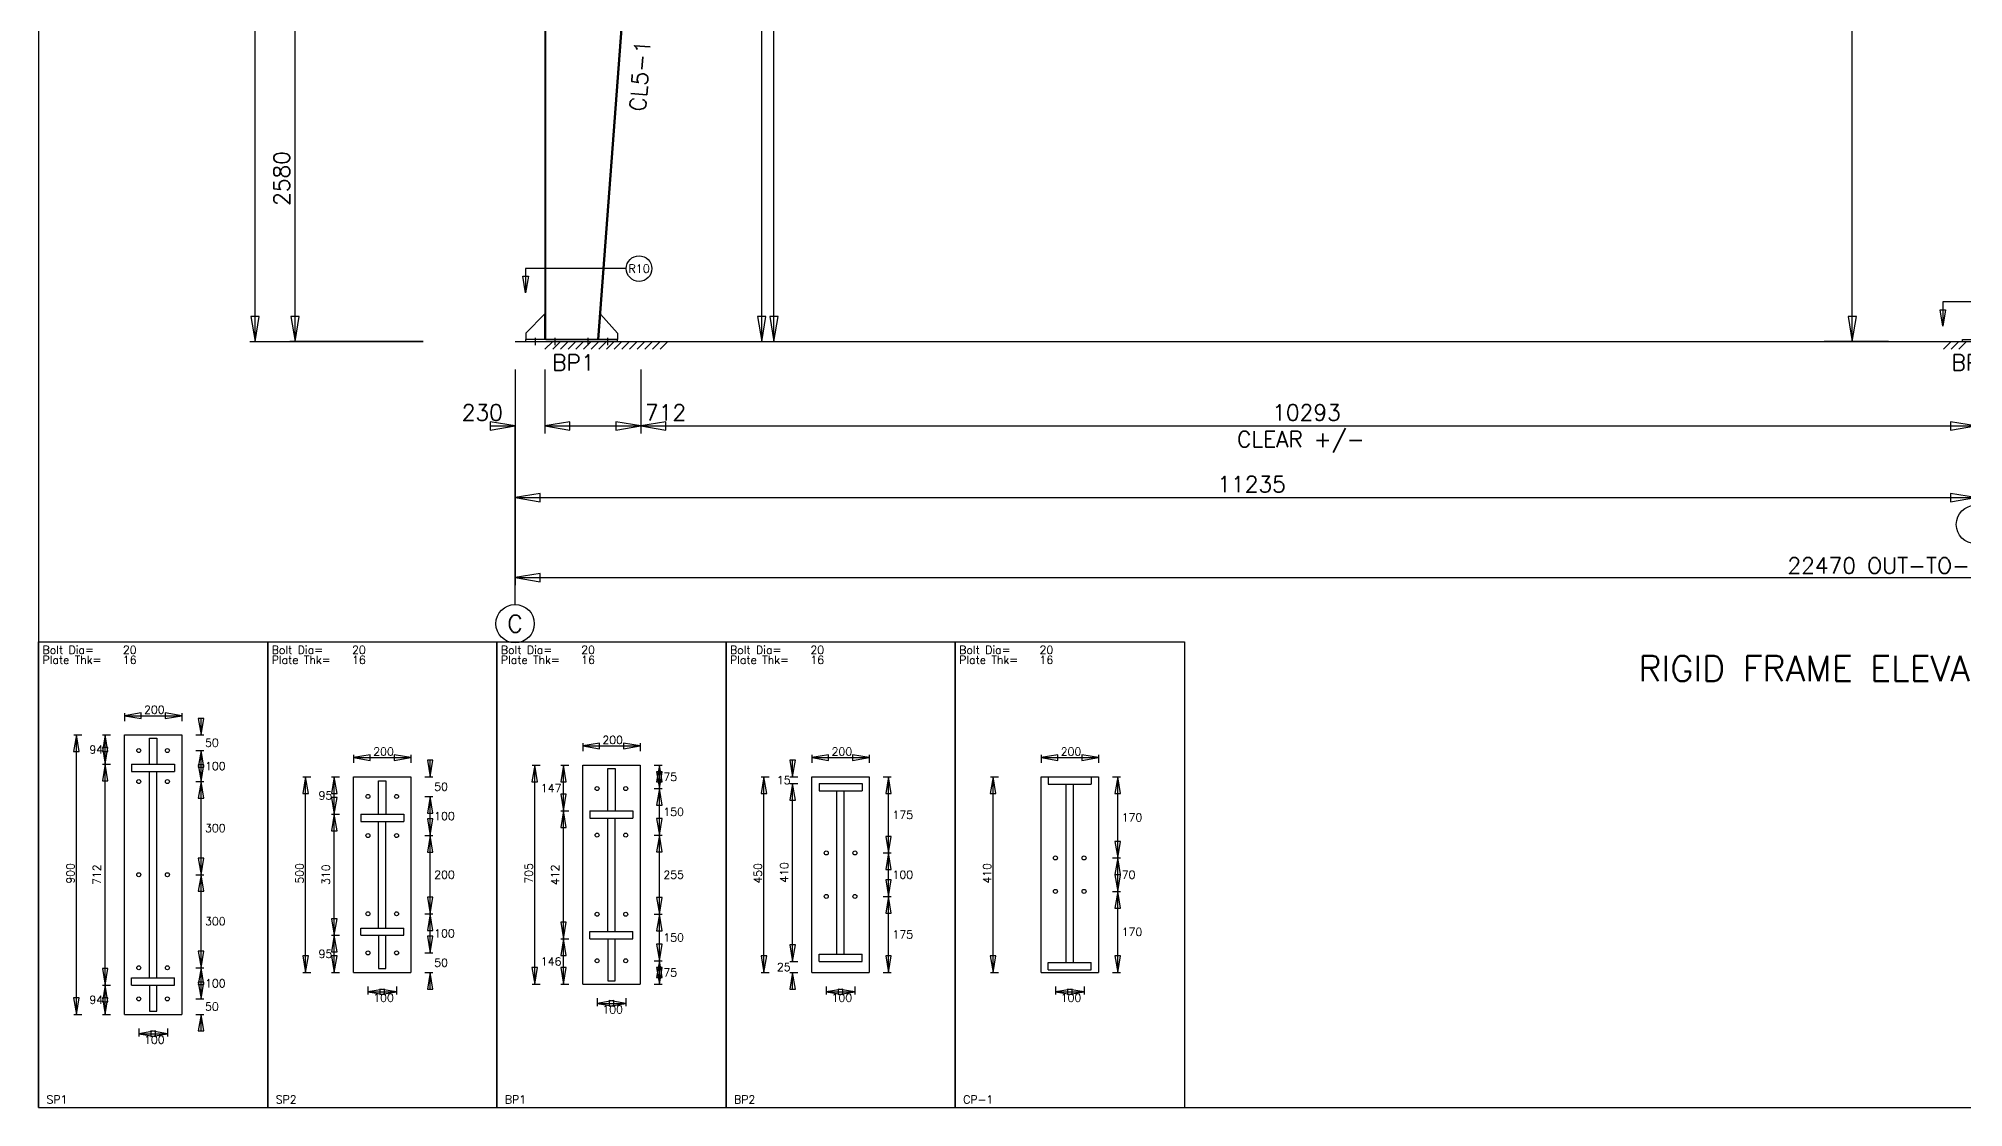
# Model space of a CAD drawing. Extents: x 0 to 29618, y 0 to 20944.
# Drawn here: x 0 to 14809, y 0 to 8225 of the extents above; entities that cross this region are included whole.
import ezdxf
from ezdxf.enums import TextEntityAlignment as Align

# ---------------------------------------------------------------- set-up
doc = ezdxf.new("R2010")
doc.units = 0
doc.linetypes.add('CONTIN', pattern=[0])
doc.layers.get('0').update_dxf_attribs({"linetype": 'CONTIN'})
for name, color, linetype in [('1', 7, 'CONTIN'), ('11', 7, 'CONTIN'), ('12', 6, 'CONTIN'), ('13', 1, 'CONTIN'), ('15', 7, 'CONTIN'), ('2', 6, 'CONTIN'), ('22', 7, 'CONTIN'), ('3', 7, 'CONTIN'), ('7', 7, 'CONTIN')]:
    doc.layers.add(name, color=color, linetype=linetype)
doc.styles.add('SIMPLEX', font='SIMPLEX')

# ---------------------------------------------------------------- blocks, each defined once
blk = doc.blocks.new('ARROWF')
for p, q in [((0, 0), (-192, 32)), ((-192, 32), (-192, -32)), ((-192, -32), (0, 0))]:
    blk.add_line(p, q)
blk = doc.blocks.new('EPBLK1')
for p, q in [((0, 0), (0, 1791.2063)), ((0, 1791.2063), (881.499207, 1791.2063)), ((881.499207, 1791.2063), (881.499207, 0)), ((330.562195, 358.241272), (330.562195, 1432.96509)), ((330.562195, 1432.96509), (550.937012, 1432.96509)), ((426.755768, 1320.71606), (426.755768, 1420.83264)), ((426.755768, 1420.83264), (454.743439, 1420.83264)), ((454.743439, 1420.83264), (454.743439, 1320.71606)), ((550.937012, 1432.96509), (550.937012, 358.241272)), ((358.109009, 1320.71606), (523.390137, 1320.71606)), ((358.109009, 1320.71606), (358.109009, 1292.72839)), ((358.109009, 1292.72839), (523.390137, 1292.72839)), ((426.755768, 498.477814), (426.755768, 1292.72839)), ((454.743439, 498.477814), (454.743439, 1292.72839)), ((523.390137, 1320.71606), (523.390137, 1292.72839)), ((358.109009, 498.477814), (523.390137, 498.477814)), ((358.109009, 470.490204), (358.109009, 498.477814)), ((358.109009, 470.490204), (523.390137, 470.490204)), ((426.755768, 470.490173), (426.755768, 370.373718)), ((454.743439, 370.373718), (454.743439, 470.490173)), ((523.390137, 470.490204), (523.390137, 498.477814)), ((426.755768, 370.373718), (454.743439, 370.373718)), ((330.562195, 358.241272), (550.937012, 358.241272)), ((0, 0), (881.499207, 0))]:
    blk.add_line(p, q)
for centre in [(385.655884, 1373.2583), (495.843262, 1373.2583), (385.655884, 1253.84436), (495.843262, 1253.84436), (385.655884, 895.603149), (495.843262, 895.603149), (385.655884, 537.361877), (495.843262, 537.361877), (385.655884, 417.94809), (495.843262, 417.94809)]:
    blk.add_circle(centre, 7.69659)
at = {"layer": '2'}
for p, q in [((330.562195, 1517.48755), (330.562195, 1486.70117)), ((330.562195, 1507.22546), (550.937012, 1507.22546)), ((550.937012, 1517.48755), (550.937012, 1486.70117)), ((625.197449, 1432.96509), (625.197449, 1494.4762)), ((135.581909, 1432.96509), (166.368271, 1432.96509)), ((145.844025, 358.241272), (145.844025, 1432.96509)), ((246.039658, 1432.96509), (276.825989, 1432.96509)), ((256.301758, 1320.71606), (256.301758, 1432.96509)), ((604.673218, 1432.96509), (635.459534, 1432.96509)), ((604.673218, 1373.2583), (635.459534, 1373.2583)), ((604.673218, 1373.2583), (635.459534, 1373.2583)), ((625.197449, 1253.84436), (625.197449, 1373.2583)), ((625.197449, 1311.74707), (625.197449, 1373.2583)), ((246.039658, 1320.71606), (276.825989, 1320.71606)), ((246.039658, 1320.71606), (276.825989, 1320.71606)), ((256.301758, 470.490204), (256.301758, 1320.71606)), ((604.673218, 1253.84436), (635.459534, 1253.84436)), ((604.673218, 1253.84436), (635.459534, 1253.84436)), ((625.197449, 895.603149), (625.197449, 1253.84436)), ((604.673218, 895.603149), (635.459534, 895.603149)), ((604.673218, 895.603149), (635.459534, 895.603149)), ((625.197449, 537.361877), (625.197449, 895.603149)), ((604.673218, 537.361877), (635.459534, 537.361877)), ((604.673218, 537.361877), (635.459534, 537.361877)), ((625.197449, 417.94809), (625.197449, 537.361877)), ((246.039658, 470.490204), (276.825989, 470.490204)), ((246.039658, 470.490204), (276.825989, 470.490204)), ((256.301758, 358.241272), (256.301758, 470.490204)), ((625.197449, 417.94809), (625.197449, 479.459259)), ((604.673218, 417.94809), (635.459534, 417.94809)), ((604.673218, 417.94809), (635.459534, 417.94809)), ((135.581909, 358.241272), (166.368271, 358.241272)), ((246.039658, 358.241272), (276.825989, 358.241272)), ((385.655884, 304.505066), (385.655884, 273.71872)), ((495.843323, 304.505066), (495.843323, 273.71872)), ((604.673218, 358.241272), (635.459534, 358.241272)), ((625.197449, 296.730103), (625.197449, 358.241272)), ((385.655884, 283.980835), (495.843323, 283.980835))]:
    blk.add_line(p, q, dxfattribs=at)
at = {"layer": '2', "xscale": 0.333, "yscale": 0.333, "zscale": 0.333}
for p, rotation in [((330.562195, 1507.22546), 180), ((625.197449, 1432.96509), 270), ((145.844025, 1432.96509), 90), ((256.301758, 1432.96509), 89.9999847), ((256.301758, 1320.71606), 270), ((625.197449, 1373.2583), 89.9999847), ((625.197449, 1373.2583), 450), ((256.301758, 1320.71606), 89.9999847), ((625.197449, 1253.84436), 270), ((625.197449, 1253.84436), 89.9999847), ((625.197449, 895.603149), 89.9999847), ((625.197449, 895.603149), 270), ((625.197449, 537.361877), 270), ((256.301758, 470.490204), 270), ((625.197449, 537.361877), 89.9999847), ((256.301758, 470.490204), 89.9999847), ((625.197449, 417.94809), 270), ((625.197449, 417.94809), 270), ((145.844025, 358.241272), 270), ((256.301758, 358.241272), 270), ((625.197449, 358.241272), 450), ((385.655884, 283.980835), 180)]:
    blk.add_blockref('ARROWF', p, dxfattribs=dict(at, rotation=rotation))
for p in [(550.937012, 1507.22546), (495.843323, 283.980835)]:
    blk.add_blockref('ARROWF', p, dxfattribs=at)
at = {"layer": '11', "style": 'SIMPLEX'}
for s, p in [('Bolt Dia=', (15.393179, 1745.02673)), ('Plate Thk=', (15.393179, 1706.54382)), ('20', (324.526764, 1745.02673)), ('16', (324.526764, 1706.54382)), ('200', (406.114929, 1514.92188)), ('50', (640.590637, 1387.71851)), ('100', (640.590637, 1298.1582)), ('300', (640.590637, 1059.33057)), ('300', (640.590637, 701.089294)), ('100', (640.590637, 462.261749)), ('50', (640.590637, 372.701508)), ('100', (406.114929, 245.497894)), ('SP1', (30.786358, 15.393179))]:
    blk.add_text(s, height=30.7863579, dxfattribs=at).set_placement(p)
for p in [(248.605164, 1376.8407), (248.605164, 414.365753)]:
    blk.add_text('94', height=30.7863579, dxfattribs=at).set_placement(p, align=Align.MIDDLE_RIGHT)
blk.add_text('900', height=30.7863579, rotation=90, dxfattribs=at).set_placement((138.147446, 860.968567))
blk.add_text('712', height=30.7863579, rotation=90, dxfattribs=at).set_placement((248.605164, 895.603149), align=Align.BOTTOM_CENTER)
blk = doc.blocks.new('EPBLK2')
for p, q in [((0, 0), (0, 1791.2063)), ((0, 1791.2063), (881.499207, 1791.2063)), ((881.499207, 1791.2063), (881.499207, 0)), ((330.562195, 519.44989), (330.562195, 1271.75647)), ((330.562195, 1271.75647), (550.937012, 1271.75647)), ((550.937012, 1271.75647), (550.937012, 519.44989)), ((426.755768, 1128.81824), (426.755768, 1256.4696)), ((426.755768, 1256.4696), (454.743439, 1256.4696)), ((454.743439, 1256.4696), (454.743439, 1128.81824)), ((358.109009, 1128.81824), (523.390137, 1128.81824)), ((358.109009, 1128.81824), (358.109009, 1100.83057)), ((523.390137, 1128.81824), (523.390137, 1100.83057)), ((358.109009, 1100.83057), (523.390137, 1100.83057)), ((426.755768, 690.375732), (426.755768, 1100.83057)), ((454.743439, 690.375732), (454.743439, 1100.83057)), ((358.109009, 690.375732), (523.390137, 690.375732)), ((358.109009, 662.388123), (358.109009, 690.375732)), ((523.390137, 662.388123), (523.390137, 690.375732)), ((358.109009, 662.388123), (523.390137, 662.388123)), ((426.755768, 662.388123), (426.755768, 534.736755)), ((454.743439, 534.736755), (454.743439, 662.388123)), ((330.562195, 519.44989), (550.937012, 519.44989)), ((426.755768, 534.736755), (454.743439, 534.736755)), ((0, 0), (881.499207, 0))]:
    blk.add_line(p, q)
for centre in [(385.655884, 1196.52576), (495.843262, 1196.52576), (385.655884, 1046.06458), (495.843262, 1046.06458), (385.655884, 745.141846), (495.843262, 745.141846), (385.655884, 594.680542), (495.843262, 594.680542)]:
    blk.add_circle(centre, 7.69659)
at = {"layer": '2'}
for p, q in [((330.562195, 1356.27905), (330.562195, 1325.49268)), ((330.562195, 1346.01685), (550.937012, 1346.01685)), ((550.937012, 1356.27905), (550.937012, 1325.49268)), ((625.197449, 1271.75647), (625.197449, 1333.26758)), ((135.581909, 1271.75647), (166.368271, 1271.75647)), ((145.844025, 519.44989), (145.844025, 1271.75647)), ((246.039658, 1271.75647), (276.825989, 1271.75647)), ((256.301758, 1128.81824), (256.301758, 1271.75647)), ((604.673218, 1271.75647), (635.459534, 1271.75647)), ((604.673218, 1196.52576), (635.459534, 1196.52576)), ((604.673218, 1196.52576), (635.459534, 1196.52576)), ((625.197449, 1046.06458), (625.197449, 1196.52576)), ((625.197449, 1135.01465), (625.197449, 1196.52576)), ((246.039658, 1128.81824), (276.825989, 1128.81824)), ((246.039658, 1128.81824), (276.825989, 1128.81824)), ((256.301758, 662.388123), (256.301758, 1128.81824)), ((604.673218, 1046.06458), (635.459534, 1046.06458)), ((604.673218, 1046.06458), (635.459534, 1046.06458)), ((625.197449, 745.141846), (625.197449, 1046.06458)), ((604.673218, 745.141846), (635.459534, 745.141846)), ((604.673218, 745.141846), (635.459534, 745.141846)), ((625.197449, 594.680542), (625.197449, 745.141846)), ((246.039658, 662.388123), (276.825989, 662.388123)), ((246.039658, 662.388123), (276.825989, 662.388123)), ((256.301758, 519.44989), (256.301758, 662.388123)), ((604.673218, 594.680542), (635.459534, 594.680542)), ((604.673218, 594.680542), (635.459534, 594.680542)), ((625.197449, 594.680542), (625.197449, 656.19165)), ((135.581909, 519.44989), (166.368271, 519.44989)), ((246.039658, 519.44989), (276.825989, 519.44989)), ((604.673218, 519.44989), (635.459534, 519.44989)), ((625.197449, 457.938721), (625.197449, 519.44989)), ((385.655884, 465.713684), (385.655884, 434.927307)), ((385.655884, 445.189423), (495.843323, 445.189423)), ((495.843323, 465.713684), (495.843323, 434.927307))]:
    blk.add_line(p, q, dxfattribs=at)
at = {"layer": '2', "xscale": 0.333, "yscale": 0.333, "zscale": 0.333}
for p, rotation in [((330.562195, 1346.01685), 180), ((625.197449, 1271.75647), 270), ((145.844025, 1271.75647), 90), ((256.301758, 1271.75647), 89.9999847), ((256.301758, 1128.81824), 270), ((625.197449, 1196.52576), 89.9999847), ((625.197449, 1196.52576), 450), ((256.301758, 1128.81824), 89.9999847), ((625.197449, 1046.06458), 89.9999847), ((625.197449, 1046.06458), 270), ((625.197449, 745.141846), 89.9999847), ((625.197449, 745.141846), 270), ((256.301758, 662.388123), 270), ((256.301758, 662.388123), 89.9999847), ((625.197449, 594.680542), 270), ((625.197449, 594.680542), 270), ((145.844025, 519.44989), 270), ((256.301758, 519.44989), 270), ((625.197449, 519.44989), 450), ((385.655884, 445.189423), 180)]:
    blk.add_blockref('ARROWF', p, dxfattribs=dict(at, rotation=rotation))
for p in [(550.937012, 1346.01685), (495.843323, 445.189423)]:
    blk.add_blockref('ARROWF', p, dxfattribs=at)
at = {"layer": '11', "style": 'SIMPLEX'}
for s, p in [('Bolt Dia=', (15.393179, 1745.02673)), ('Plate Thk=', (15.393179, 1706.54382)), ('20', (324.526764, 1745.02673)), ('16', (324.526764, 1706.54382)), ('200', (406.114929, 1353.7135)), ('50', (640.590637, 1218.74792)), ('100', (640.590637, 1105.90198)), ('200', (640.590637, 880.210022)), ('100', (640.590637, 654.518005)), ('50', (640.590637, 541.671997)), ('100', (406.114929, 406.706543)), ('SP2', (30.786358, 15.393179))]:
    blk.add_text(s, height=30.7863579, dxfattribs=at).set_placement(p)
for p in [(248.605164, 1200.28735), (248.605164, 590.919006)]:
    blk.add_text('95', height=30.7863579, dxfattribs=at).set_placement(p, align=Align.MIDDLE_RIGHT)
blk.add_text('500', height=30.7863579, rotation=90, dxfattribs=at).set_placement((138.147446, 860.968567))
blk.add_text('310', height=30.7863579, rotation=90, dxfattribs=at).set_placement((248.605164, 895.603272), align=Align.BOTTOM_CENTER)
blk = doc.blocks.new('EPBLK3')
for p, q in [((0, 0), (0, 1791.2063)), ((0, 1791.2063), (881.499207, 1791.2063)), ((881.499207, 1791.2063), (881.499207, 0)), ((330.562195, 474.783081), (330.562195, 1316.42334)), ((330.562195, 1316.42334), (550.937012, 1316.42334)), ((426.755768, 1140.88513), (426.755768, 1304.29089)), ((426.755768, 1304.29089), (454.743439, 1304.29089)), ((454.743439, 1304.29089), (454.743439, 1140.88513)), ((550.937012, 1316.42334), (550.937012, 474.783081)), ((358.109009, 1140.88513), (523.390137, 1140.88513)), ((358.109009, 1140.88513), (358.109009, 1112.89746)), ((358.109009, 1112.89746), (523.390137, 1112.89746)), ((426.755768, 676.864014), (426.755768, 1112.89746)), ((454.743439, 676.864014), (454.743439, 1112.89746)), ((523.390137, 1140.88513), (523.390137, 1112.89746)), ((358.109009, 676.864014), (523.390137, 676.864014)), ((358.109009, 648.876404), (358.109009, 676.864014)), ((523.390137, 648.876404), (523.390137, 676.864014)), ((358.109009, 648.876404), (523.390137, 648.876404)), ((426.755768, 648.876465), (426.755768, 486.915527)), ((454.743439, 486.915527), (454.743439, 648.876465)), ((330.562195, 474.783081), (550.937012, 474.783081)), ((426.755768, 486.915527), (454.743439, 486.915527)), ((0, 0), (881.499207, 0))]:
    blk.add_line(p, q)
for centre in [(385.655884, 1226.86292), (495.843262, 1226.86292), (385.655884, 1047.74231), (495.843262, 1047.74231), (385.655884, 743.464111), (495.843262, 743.464111), (385.655884, 564.343445), (495.843262, 564.343445)]:
    blk.add_circle(centre, 7.69659)
at = {"layer": '2'}
for p, q in [((330.562195, 1400.94592), (330.562195, 1370.1593)), ((330.562195, 1390.68372), (550.937012, 1390.68372)), ((550.937012, 1400.94592), (550.937012, 1370.1593)), ((135.581909, 1316.42334), (166.368271, 1316.42334)), ((145.844025, 474.783081), (145.844025, 1316.42334)), ((246.039658, 1316.42334), (276.825989, 1316.42334)), ((256.301758, 1140.88501), (256.301758, 1316.42334)), ((604.673218, 1316.42334), (635.459534, 1316.42334)), ((625.197449, 1226.86292), (625.197449, 1316.42334)), ((604.673218, 1226.86292), (635.459534, 1226.86292)), ((604.673218, 1226.86292), (635.459534, 1226.86292)), ((625.197449, 1047.74231), (625.197449, 1226.86292)), ((246.039658, 1140.88501), (276.825989, 1140.88501)), ((246.039658, 1140.88501), (276.825989, 1140.88501)), ((256.301758, 648.876465), (256.301758, 1140.88501)), ((604.673218, 1047.74231), (635.459534, 1047.74231)), ((604.673218, 1047.74231), (635.459534, 1047.74231)), ((625.197449, 743.464111), (625.197449, 1047.74231)), ((604.673218, 743.464111), (635.459534, 743.464111)), ((604.673218, 743.464111), (635.459534, 743.464111)), ((625.197449, 564.343445), (625.197449, 743.464111)), ((246.039658, 648.876465), (276.825989, 648.876465)), ((246.039658, 648.876465), (276.825989, 648.876465)), ((256.301758, 474.783081), (256.301758, 648.876465)), ((604.673218, 564.343445), (635.459534, 564.343445)), ((604.673218, 564.343445), (635.459534, 564.343445)), ((625.197449, 474.783081), (625.197449, 564.343445)), ((135.581909, 474.783081), (166.368271, 474.783081)), ((246.039658, 474.783081), (276.825989, 474.783081)), ((604.673218, 474.783081), (635.459534, 474.783081)), ((385.655884, 421.046875), (385.655884, 390.260559)), ((385.655884, 400.522644), (495.843323, 400.522644)), ((495.843323, 421.046875), (495.843323, 390.260559))]:
    blk.add_line(p, q, dxfattribs=at)
at = {"layer": '2', "xscale": 0.333, "yscale": 0.333, "zscale": 0.333}
for p, rotation in [((330.562195, 1390.68372), 180), ((145.844025, 1316.42334), 90), ((256.301758, 1316.42334), 89.9999847), ((625.197449, 1316.42334), 89.9999847), ((625.197449, 1226.86292), 270), ((256.301758, 1140.88501), 270), ((625.197449, 1226.86292), 89.9999847), ((256.301758, 1140.88501), 89.9999847), ((625.197449, 1047.74231), 270), ((625.197449, 1047.74231), 89.9999847), ((625.197449, 743.464111), 89.9999847), ((625.197449, 743.464111), 270), ((256.301758, 648.876465), 270), ((256.301758, 648.876465), 89.9999847), ((625.197449, 564.343445), 270), ((145.844025, 474.783081), 270), ((256.301758, 474.783081), 270), ((625.197449, 564.343445), 89.9999847), ((625.197449, 474.783081), 270), ((385.655884, 400.522644), 180)]:
    blk.add_blockref('ARROWF', p, dxfattribs=dict(at, rotation=rotation))
for p in [(550.937012, 1390.68372), (495.843323, 400.522644)]:
    blk.add_blockref('ARROWF', p, dxfattribs=at)
at = {"layer": '11', "style": 'SIMPLEX'}
for s, p in [('Bolt Dia=', (15.393179, 1745.02673)), ('Plate Thk=', (15.393179, 1706.54382)), ('20', (324.526764, 1745.02673)), ('16', (324.526764, 1706.54382)), ('200', (406.114929, 1398.38037)), ('75', (640.590637, 1256.25)), ('150', (640.590637, 1121.90955)), ('255', (640.590637, 880.210205)), ('150', (640.590637, 638.510498)), ('75', (640.590637, 504.170044)), ('100', (406.114929, 362.039673)), ('BP1', (30.786358, 15.393179))]:
    blk.add_text(s, height=30.7863579, dxfattribs=at).set_placement(p)
for s, p in [('147', (248.605164, 1228.65417)), ('146', (248.605164, 561.829773))]:
    blk.add_text(s, height=30.7863579, dxfattribs=at).set_placement(p, align=Align.MIDDLE_RIGHT)
blk.add_text('705', height=30.7863579, rotation=90, dxfattribs=at).set_placement((138.147446, 860.968567))
blk.add_text('412', height=30.7863579, rotation=90, dxfattribs=at).set_placement((248.605164, 894.880798), align=Align.BOTTOM_CENTER)
blk = doc.blocks.new('EPBLK4')
for p, q in [((0, 0), (0, 1791.2063)), ((0, 1791.2063), (881.499207, 1791.2063)), ((881.499207, 1791.2063), (881.499207, 0)), ((330.562195, 519.44989), (330.562195, 1271.75647)), ((330.562195, 1271.75647), (550.937012, 1271.75647)), ((550.937012, 1271.75647), (550.937012, 519.44989)), ((358.109009, 1246.67957), (523.390137, 1246.67957)), ((358.109009, 1246.67957), (358.109009, 1218.69202)), ((358.109009, 1218.69202), (523.390137, 1218.69202)), ((426.755768, 589.232239), (426.755768, 1218.69202)), ((454.743439, 589.232239), (454.743439, 1218.69202)), ((523.390137, 1246.67957), (523.390137, 1218.69202)), ((330.562195, 519.44989), (550.937012, 519.44989)), ((358.109009, 589.232239), (523.390137, 589.232239)), ((358.109009, 561.244629), (358.109009, 589.232239)), ((358.109009, 561.244629), (523.390137, 561.244629)), ((523.390137, 561.244629), (523.390137, 589.232239)), ((0, 0), (881.499207, 0))]:
    blk.add_line(p, q)
for centre in [(385.655884, 979.19281), (495.843262, 979.19281), (385.655884, 812.01355), (495.843262, 812.01355)]:
    blk.add_circle(centre, 7.69659)
at = {"layer": '2'}
for p, q in [((256.301758, 1271.75647), (256.301788, 1333.26758)), ((330.562195, 1356.27905), (330.562195, 1325.49268)), ((330.562195, 1346.01685), (550.937012, 1346.01685)), ((550.937012, 1356.27905), (550.937012, 1325.49268)), ((135.581909, 1271.75647), (166.368271, 1271.75647)), ((145.844025, 519.44989), (145.844025, 1271.75647)), ((246.039658, 1271.75647), (276.825989, 1271.75647)), ((604.673218, 1271.75647), (635.459534, 1271.75647)), ((625.197449, 979.19281), (625.197449, 1271.75647)), ((246.039658, 1246.67957), (276.825989, 1246.67957)), ((246.039658, 1246.67957), (276.825989, 1246.67957)), ((256.301758, 561.244629), (256.301758, 1246.67957)), ((256.301758, 1185.16846), (256.301758, 1246.67957)), ((604.673218, 979.19281), (635.459534, 979.19281)), ((604.673218, 979.19281), (635.459534, 979.19281)), ((625.197449, 812.01355), (625.197449, 979.19281)), ((604.673218, 812.01355), (635.459534, 812.01355)), ((604.673218, 812.01355), (635.459534, 812.01355)), ((625.197449, 519.44989), (625.197449, 812.01355)), ((256.301758, 561.244629), (256.301788, 622.755798)), ((135.581909, 519.44989), (166.368271, 519.44989)), ((246.039658, 561.244629), (276.825989, 561.244629)), ((246.039658, 561.244629), (276.825989, 561.244629)), ((246.039658, 519.44989), (276.825989, 519.44989)), ((256.301758, 457.938721), (256.301758, 519.44989)), ((604.673218, 519.44989), (635.459534, 519.44989)), ((385.655884, 465.713684), (385.655884, 434.927307)), ((385.655884, 445.189423), (495.843323, 445.189423)), ((495.843323, 465.713684), (495.843323, 434.927307))]:
    blk.add_line(p, q, dxfattribs=at)
at = {"layer": '2', "xscale": 0.333, "yscale": 0.333, "zscale": 0.333}
for p, rotation in [((256.301758, 1271.75647), 270), ((330.562195, 1346.01685), 180), ((145.844025, 1271.75647), 90), ((625.197449, 1271.75647), 89.9999847), ((256.301758, 1246.67957), 89.9999847), ((256.301758, 1246.67957), 450), ((625.197449, 979.19281), 270), ((625.197449, 979.19281), 89.9999847), ((625.197449, 812.01355), 270), ((625.197449, 812.01355), 89.9999847), ((256.301758, 561.244629), 270), ((256.301758, 561.244629), 270), ((145.844025, 519.44989), 270), ((256.301758, 519.44989), 450), ((625.197449, 519.44989), 270), ((385.655884, 445.189423), 180)]:
    blk.add_blockref('ARROWF', p, dxfattribs=dict(at, rotation=rotation))
for p in [(550.937012, 1346.01685), (495.843323, 445.189423)]:
    blk.add_blockref('ARROWF', p, dxfattribs=at)
at = {"layer": '11', "style": 'SIMPLEX'}
for s, p in [('Bolt Dia=', (15.393179, 1745.02673)), ('Plate Thk=', (15.393179, 1706.54382)), ('20', (324.526764, 1745.02673)), ('16', (324.526764, 1706.54382)), ('200', (406.114929, 1353.7135)), ('175', (640.590637, 1110.08154)), ('100', (640.590637, 880.210022)), ('175', (640.590637, 650.338562)), ('100', (406.114929, 406.706543)), ('BP2', (30.786358, 15.393179))]:
    blk.add_text(s, height=30.7863579, dxfattribs=at).set_placement(p)
for s, p in [('15', (248.605164, 1259.21814)), ('25', (248.605164, 540.347229))]:
    blk.add_text(s, height=30.7863579, dxfattribs=at).set_placement(p, align=Align.MIDDLE_RIGHT)
blk.add_text('450', height=30.7863579, rotation=90, dxfattribs=at).set_placement((138.147446, 860.968567))
blk.add_text('410', height=30.7863579, rotation=90, dxfattribs=at).set_placement((248.605164, 903.962158), align=Align.BOTTOM_CENTER)
blk = doc.blocks.new('EPBLK5')
for p, q in [((0, 0), (0, 1791.2063)), ((0, 1791.2063), (881.499207, 1791.2063)), ((881.499207, 1791.2063), (881.499207, 0)), ((330.562195, 519.44989), (330.562195, 1271.75647)), ((330.562195, 1271.75647), (550.937012, 1271.75647)), ((358.109009, 1271.75647), (523.390137, 1271.75647)), ((358.109009, 1271.75647), (358.109009, 1243.7688)), ((523.390137, 1271.75647), (523.390137, 1243.7688)), ((550.937012, 1271.75647), (550.937012, 519.44989)), ((358.109009, 1243.7688), (523.390137, 1243.7688)), ((426.755768, 557.529358), (426.755768, 1243.7688)), ((454.743439, 557.529358), (454.743439, 1243.7688)), ((330.562195, 519.44989), (550.937012, 519.44989)), ((358.109009, 557.529358), (523.390137, 557.529358)), ((358.109009, 529.541809), (358.109009, 557.529358)), ((358.109009, 529.541809), (523.390137, 529.541809)), ((523.390137, 529.541809), (523.390137, 557.529358)), ((0, 0), (881.499207, 0))]:
    blk.add_line(p, q)
for centre in [(385.655884, 959.824524), (495.843262, 959.824524), (385.655884, 831.381897), (495.843262, 831.381897)]:
    blk.add_circle(centre, 7.69659)
at = {"layer": '2'}
for p, q in [((330.562195, 1356.27905), (330.562195, 1325.49268)), ((330.562195, 1346.01685), (550.937012, 1346.01685)), ((550.937012, 1356.27905), (550.937012, 1325.49268)), ((135.581909, 1271.75647), (166.368271, 1271.75647)), ((145.844025, 519.44989), (145.844025, 1271.75647)), ((604.673218, 1271.75647), (635.459534, 1271.75647)), ((625.197449, 959.824524), (625.197449, 1271.75647)), ((604.673218, 959.824524), (635.459534, 959.824524)), ((604.673218, 959.824524), (635.459534, 959.824524)), ((625.197449, 831.381897), (625.197449, 959.824524)), ((604.673218, 831.381897), (635.459534, 831.381897)), ((604.673218, 831.381897), (635.459534, 831.381897)), ((625.197449, 519.44989), (625.197449, 831.381897)), ((135.581909, 519.44989), (166.368271, 519.44989)), ((604.673218, 519.44989), (635.459534, 519.44989)), ((385.655884, 465.713684), (385.655884, 434.927307)), ((385.655884, 445.189423), (495.843323, 445.189423)), ((495.843323, 465.713684), (495.843323, 434.927307))]:
    blk.add_line(p, q, dxfattribs=at)
at = {"layer": '2', "xscale": 0.333, "yscale": 0.333, "zscale": 0.333}
for p, rotation in [((330.562195, 1346.01685), 180), ((145.844025, 1271.75647), 90), ((625.197449, 1271.75647), 89.9999847), ((625.197449, 959.824524), 270), ((625.197449, 959.824524), 89.9999847), ((625.197449, 831.381897), 270), ((625.197449, 831.381897), 89.9999847), ((145.844025, 519.44989), 270), ((625.197449, 519.44989), 270), ((385.655884, 445.189423), 180)]:
    blk.add_blockref('ARROWF', p, dxfattribs=dict(at, rotation=rotation))
for p in [(550.937012, 1346.01685), (495.843323, 445.189423)]:
    blk.add_blockref('ARROWF', p, dxfattribs=at)
at = {"layer": '11', "style": 'SIMPLEX'}
for s, p in [('Bolt Dia=', (15.393179, 1745.02673)), ('Plate Thk=', (15.393179, 1706.54382)), ('20', (324.526764, 1745.02673)), ('16', (324.526764, 1706.54382)), ('200', (406.114929, 1353.7135)), ('170', (640.590637, 1100.39734)), ('70', (640.590637, 880.210205)), ('170', (640.590637, 660.022705)), ('100', (406.114929, 406.706543)), ('CP-1', (30.786358, 15.393179))]:
    blk.add_text(s, height=30.7863579, dxfattribs=at).set_placement(p)
blk.add_text('410', height=30.7863579, rotation=90, dxfattribs=at).set_placement((138.147446, 860.968567))
blk = doc.blocks.new('CUTFRM')
for p, q in [((0, 0), (0, -25.4)), ((0, -25.4), (-187.18106, -25.4))]:
    blk.add_line(p, q)
blk = doc.blocks.new('ARROWPF')
for p, q in [((0, 0), (-128, 21)), ((-128, 21), (-128, -21)), ((-128, -21), (0, 0))]:
    blk.add_line(p, q)
blk = doc.blocks.new('FRAME5')
at = {"layer": '1'}
for p, q in [((229.999985, 7933.63184), (229.999985, 16)), ((236, 16), (236, 7933.63184)), ((236, 16), (236, 4015.99976)), ((636, 16), (936, 4015.99976)), ((636.033997, 16.448999), (936, 4015.99976)), ((941.982971, 4015.55103), (642.017029, 16)), ((229.999985, 213), (82.999992, 66)), ((229.999985, 16), (229.999985, 213)), ((642.017029, 16), (656.700989, 211.792007)), ((656.700989, 211.792007), (787.807983, 66)), ((82.999992, 66), (82.999992, 16)), ((787.807983, 16), (82.999992, 16)), ((82.999992, 0), (82.999992, 16)), ((229.999985, 16), (82.999992, 16)), ((82.999992, 0), (787.807983, 0)), ((158, -28.700001), (158, 28.700001)), ((236, 16), (229.999985, 16)), ((236, 16), (636, 16)), ((308, -28.700001), (308, 28.700001)), ((562.807983, -28.700001), (562.807983, 28.700001)), ((636.033997, 16.448999), (642.017029, 16)), ((642.017029, 16), (787.807983, 16)), ((712.807983, -28.700001), (712.807983, 28.700001)), ((787.807983, 66), (787.807983, 16)), ((787.807983, 0), (787.807983, 16)), ((11135, 16), (11334.999, 16)), ((11135, 0), (11135, 16)), ((11135, 0), (11334.999, 0))]:
    blk.add_line(p, q, dxfattribs=at)
at = {"layer": '12'}
for p, q in [((-2041.7393, 0), (-707.66754, 0)), ((-707.66754, 0), (-1733.8754, 0)), ((1704.77283, 0), (2098.83838, 0)), ((10564.417, 0), (10071.8359, 0)), ((1774.23621, -0.000077), (2004.85413, -0.000149)), ((0, -214.94473), (0, -707.52649)), ((0, -214.94473), (0, -1259.218)), ((230.000015, -214.94473), (230.000015, -707.52655)), ((230.000015, -214.94473), (230.000015, -707.52649)), ((968.102417, -214.94473), (968.102417, -707.52655)), ((968.102417, -214.94473), (968.102417, -707.52655)), ((0, -338.09015), (0, -1874.9452)), ((0, -2022.7198), (0, -648.41669))]:
    blk.add_line(p, q, dxfattribs=at)
at = {"layer": '13'}
for centre in [(11235, -1406.9924), (0, -2170.4941)]:
    blk.add_circle(centre, 147.774551, dxfattribs=at)
at = {"layer": '2'}
for p, q in [((10286.7803, 0), (10286.7803, 8830)), ((-2000.6948, 0), (-2000.6948, 8420)), ((-1692.8312, 0), (-1692.8312, 8420)), ((1991.36597, 0), (1991.36597, 7960.7002)), ((1897.38159, -0.000115), (1897.38159, 6569.99951)), ((0, 0), (22470, 0)), ((230.000015, 0), (1219.19092, 0)), ((230.000015, -59.10981), (289.109833, 0)), ((289.109833, -59.10981), (348.219635, 0)), ((348.219635, -59.10981), (407.329437, 0)), ((407.329437, -59.10981), (466.43924, 0)), ((466.43924, -59.10981), (525.549072, 0)), ((525.549072, -59.10981), (584.658875, 0)), ((584.658875, -59.10981), (643.768677, 0)), ((643.768677, -59.10981), (702.878479, 0)), ((702.878479, -59.10981), (761.988342, 0)), ((761.988342, -59.10981), (821.098206, 0)), ((821.098206, -59.10981), (880.207886, 0)), ((880.207886, -59.10981), (939.317627, 0)), ((939.317627, -59.10981), (998.427429, 0)), ((998.427429, -59.10981), (1057.53723, 0)), ((1057.53723, -59.10981), (1116.64697, 0)), ((1116.64697, -59.10981), (1175.75671, 0)), ((10988.709, 0), (11481.291, 0)), ((10988.709, -59.10981), (11047.8184, 0)), ((11047.8184, -59.10981), (11106.9277, 0)), ((11106.9277, -59.10981), (11166.0381, 0)), ((-184.71815, -648.41669), (0, -648.41669)), ((230.000015, -648.41669), (968.102417, -648.41669)), ((230.000015, -648.41669), (414.718201, -648.41669)), ((968.102417, -648.41669), (11235, -648.41669)), ((0, -1200.1083), (11235, -1200.1083)), ((0, -1815.8354), (22470, -1815.8354))]:
    blk.add_line(p, q, dxfattribs=at)
at = {"layer": '7'}
blk.add_circle((953.797485, 561.55072), 98.51635, dxfattribs=at)
at = {"layer": '2'}
for p, rotation in [((-2000.6948, 0), 270), ((-1692.8312, 0), 270), ((-1692.8312, 0), 270), ((1897.38159, -0.000115), 270), ((1991.36597, 0), -90), ((10286.7803, 0), -90), ((230.000015, -648.41669), 180), ((230.000015, -648.41669), 180), ((968.102417, -648.41669), 180), ((0, -1200.1083), 180), ((0, -1815.8354), 180)]:
    blk.add_blockref('ARROWF', p, dxfattribs=dict(at, rotation=rotation))
for p in [(0, -648.41669), (968.102417, -648.41669), (11235, -648.41669), (11235, -1200.1083)]:
    blk.add_blockref('ARROWF', p, dxfattribs=at)
at = {"layer": '7', "xscale": -1, "rotation": 90}
for p in [(80.92392, 374.34668), (10984.3232, 117.610672)]:
    blk.add_blockref('ARROWPF', p, dxfattribs=at)
at = {"layer": '7', "xscale": -1, "rotation": -90}
for p, yscale, zscale in [((855.281128, 561.548157), 30.4866982, 30.4866982), ((11485.6807, 304.804901), 19.7386666, 19.7386666)]:
    blk.add_blockref('CUTFRM', p, dxfattribs=dict(at, yscale=yscale, zscale=zscale))
at = {"layer": '11', "style": 'SIMPLEX'}
blk.add_text('2580', height=123.145439, rotation=90.000206, dxfattribs=at).set_placement((-1733.8834, 1043.70898))
for s, p in [('230', (-410.48477, -607.36823)), ('712', (998.888794, -607.36823)), ('10293', (5824.47363, -607.36823)), ('CLEAR +/-', (5553.55371, -812.60651)), ('11235', (5401.99561, -1159.0598)), ('22470 OUT-TO-OUT OF STEEL', (9788.04102, -1785.0492))]:
    blk.add_text(s, height=123.145439, dxfattribs=at).set_placement(p)
at = {"layer": '13', "style": 'SIMPLEX'}
blk.add_text('C', height=132.99707, dxfattribs=at).set_placement((0, -2170.4941), align=Align.MIDDLE_CENTER)
at = {"layer": '15', "style": 'SIMPLEX'}
blk.add_text('RIGID FRAME ELEVATION: FRAME LINE 7', height=197.0327, dxfattribs=at).set_placement((11235, -2613.8176), align=Align.CENTER)
at = {"layer": '3', "style": 'SIMPLEX'}
blk.add_text(' CL5-1', height=123.145439, rotation=85.7278595, dxfattribs=at).set_placement((996.645752, 1682.53894))
for s, p in [('BP1', (284.858063, -223.29962)), ('BP2', (11050.2822, -223.29962))]:
    blk.add_text(s, height=123.145439, dxfattribs=at).set_placement(p)
at = {"layer": '7', "style": 'SIMPLEX'}
blk.add_text('R10', height=63.0504646, dxfattribs=at).set_placement((953.797485, 530.025513), align=Align.CENTER)

msp = doc.modelspace()

# ---------------------------------------------------------------- linework, layer by layer
at = {"layer": '22'}
for p, q in [((0, 20944.4219), (0, 0)), ((0, 0), (29618.3711, 0))]:
    msp.add_line(p, q, dxfattribs=at)

# ---------------------------------------------------------------- block references
msp.add_blockref('FRAME5', (3666.54346, 5892.66797))
at = {"xscale": 2, "yscale": 2, "zscale": 2}
for name, p in [('EPBLK1', (0, 0)), ('EPBLK2', (1762.99841, 0)), ('EPBLK3', (3525.99683, 0)), ('EPBLK4', (5288.99512, 0)), ('EPBLK5', (7051.99365, 0))]:
    msp.add_blockref(name, p, dxfattribs=at)

doc.saveas('drawing.dxf')
